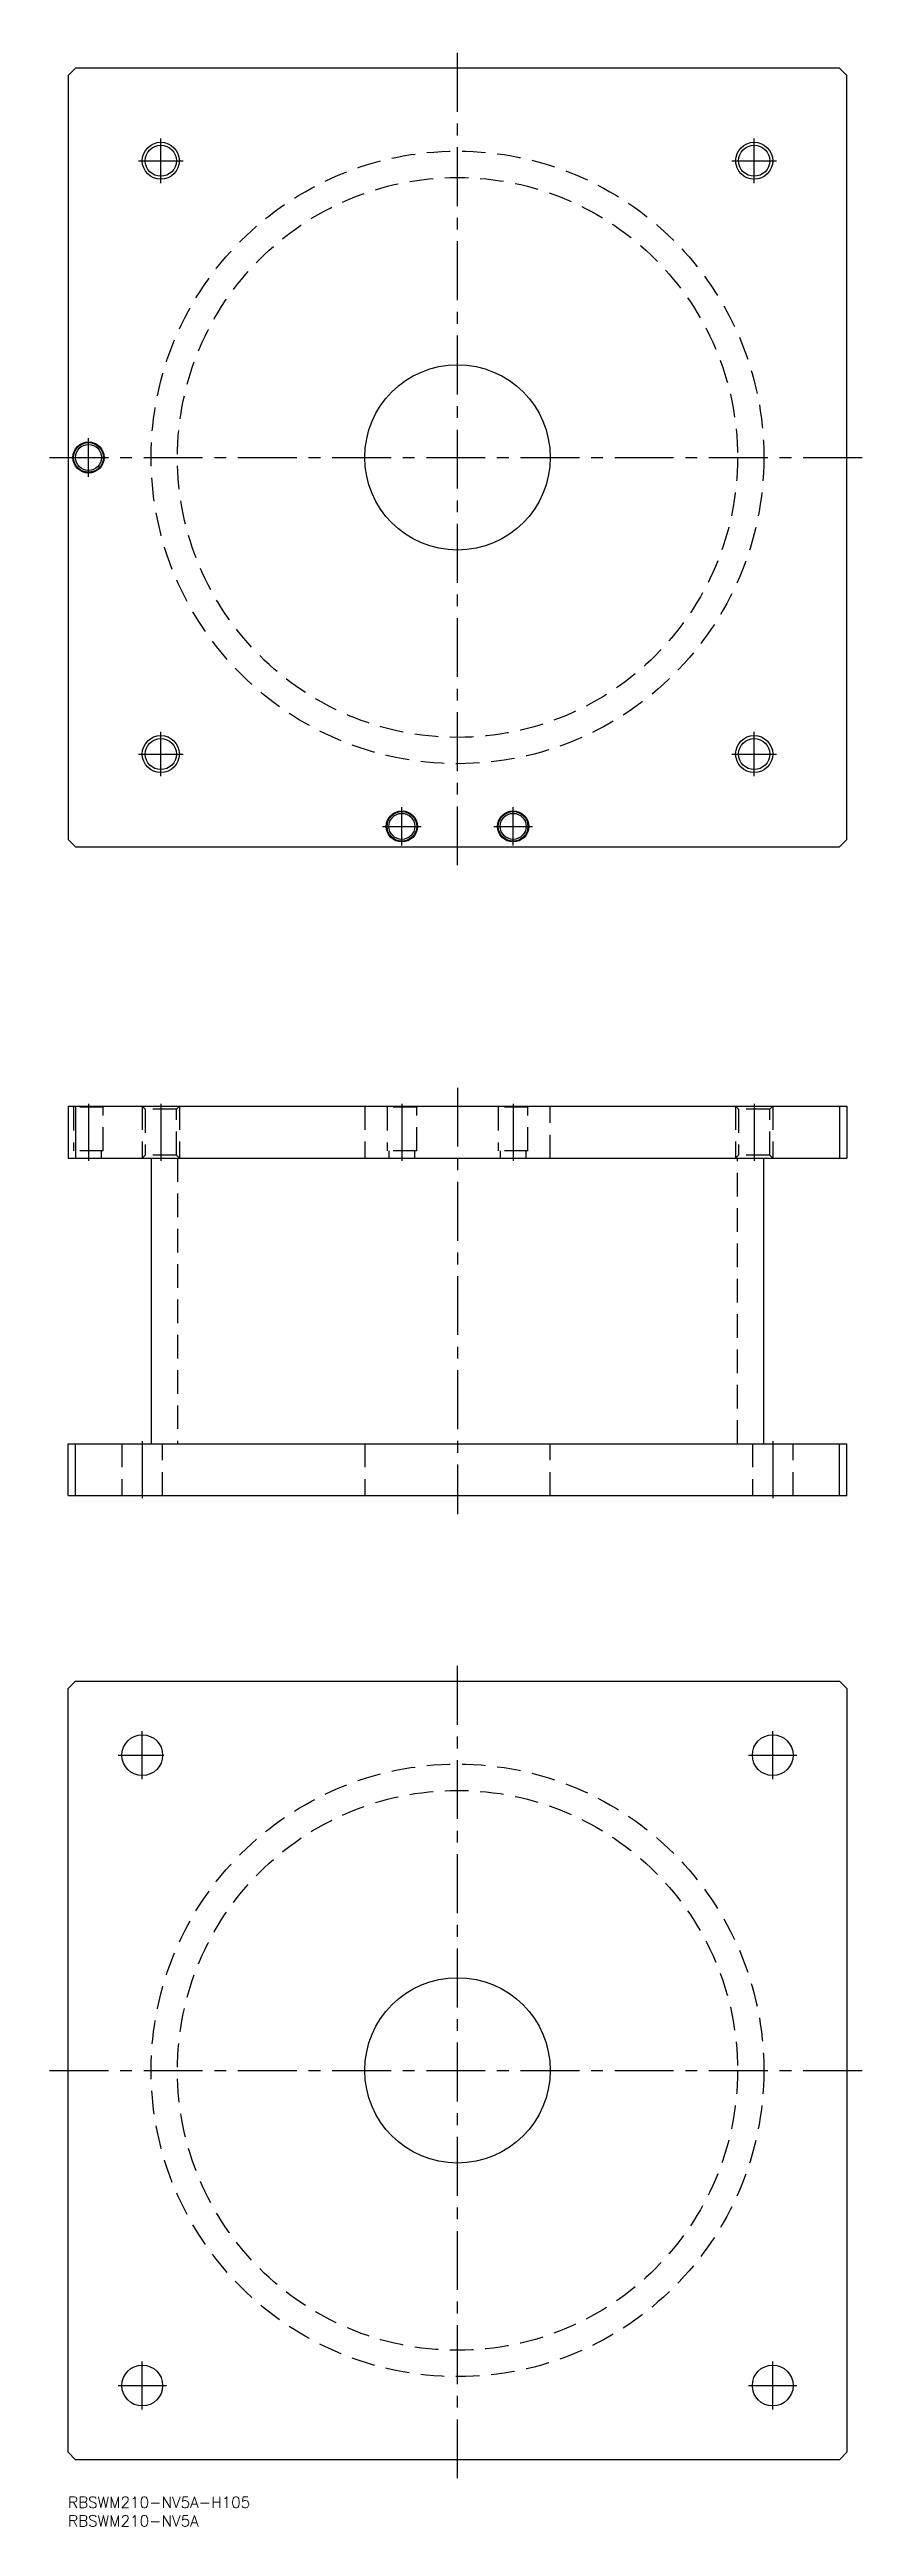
# Model space of a CAD drawing. Extents: x -5 to 215, y -8 to 660.
import ezdxf

# ---------------------------------------------------------------- set-up
doc = ezdxf.new("R2010")
doc.units = 0
doc.header["$LTSCALE"] = 0.5
doc.linetypes.add('CENTER', pattern=[50.8, 31.75, -6.35, 6.35, -6.35])
doc.linetypes.add('DASHED', pattern=[19.05, 12.7, -6.35])
for name, color, linetype in [('MSM_CENTER', 1, 'CENTER'), ('MSM_CONTINUOUS', 7, 'CONTINUOUS'), ('MSM_DASHED', 4, 'DASHED'), ('MSM_NARROW', 5, 'CONTINUOUS'), ('MSM_PART_NUMBER', 7, 'CONTINUOUS')]:
    doc.layers.add(name, color=color, linetype=linetype)
doc.styles.get("Standard").update_dxf_attribs({"font": 'txt.shx', "height": 3, "bigfont": 'bigfont.shx'})

msp = doc.modelspace()

# ---------------------------------------------------------------- linework, layer by layer
at = {"layer": 'MSM_CENTER'}
for p, q in [((105, 440), (105, 660)), ((25, 624), (25, 636)), ((185, 624), (185, 636)), ((19, 630), (31, 630)), ((179, 630), (191, 630)), ((5.5, 544.8), (5.5, 555.2)), ((-5, 550), (215, 550)), ((25, 464), (25, 476)), ((185, 464), (185, 476)), ((19, 470), (31, 470)), ((179, 470), (191, 470)), ((90, 445.3), (90, 455.7)), ((120, 445.3), (120, 455.7)), ((84.8, 450.5), (95.2, 450.5)), ((114.8, 450.5), (125.2, 450.5)), ((5.5, 375.7), (5.5, 360.3)), ((25, 375.7), (25, 360.3)), ((90, 375.7), (90, 360.3)), ((105, 380), (105, 265)), ((120, 375.7), (120, 360.3)), ((185, 375.7), (185, 360.3)), ((20, 284.7), (20, 269.3)), ((190, 284.7), (190, 269.3)), ((105, 5), (105, 225)), ((20, 193.5), (20, 206.5)), ((190, 193.5), (190, 206.5)), ((13.5, 200), (25.775, 200)), ((183.5, 200), (196.5, 200)), ((-5, 115), (215, 115)), ((20, 23.5), (20, 36.5)), ((190, 23.5), (190, 36.5)), ((13.5, 30), (26.5, 30)), ((183.5, 30), (196.5, 30))]:
    msp.add_line(p, q, dxfattribs=at)
at = {"layer": 'MSM_CONTINUOUS'}
for p, q in [((2, 655), (0, 653)), ((208, 655), (2, 655)), ((210, 653), (208, 655)), ((0, 653), (0, 447)), ((210, 447), (210, 653)), ((0, 447), (2, 445)), ((2, 445), (208, 445)), ((208, 445), (210, 447)), ((0, 375), (210, 375)), ((0, 375), (0, 361)), ((2, 375), (2, 361)), ((208, 375), (208, 361)), ((210, 375), (210, 361)), ((0, 361), (210, 361)), ((22.4, 361), (22.4, 284)), ((187.6, 284), (187.6, 361)), ((0, 270), (0, 284)), ((0, 284), (210, 284)), ((2, 270), (2, 284)), ((208, 270), (208, 284)), ((210, 270), (210, 284)), ((0, 270), (210, 270)), ((0, 218), (2, 220)), ((0, 12), (0, 218)), ((2, 220), (208, 220)), ((208, 220), (210, 218)), ((210, 218), (210, 12)), ((2, 10), (0, 12)), ((208, 10), (2, 10)), ((210, 12), (208, 10))]:
    msp.add_line(p, q, dxfattribs=at)
for centre, radius in [((25, 630), 4.188), ((185, 630), 4.188), ((105, 550), 25), ((5.5, 550), 4.2), ((5.5, 550), 4), ((5.5, 550), 3.5), ((25, 470), 4.188), ((185, 470), 4.188), ((90, 450.5), 4.2), ((90, 450.5), 4), ((120, 450.5), 4.2), ((120, 450.5), 4), ((90, 450.5), 3.5), ((120, 450.5), 3.5), ((20, 200), 5.5), ((190, 200), 5.5), ((105, 115), 25), ((20, 30), 5.5), ((190, 30), 5.5)]:
    msp.add_circle(centre, radius, dxfattribs=at)
at = {"layer": 'MSM_DASHED'}
for p, q in [((1.3, 375), (1.5, 374.8)), ((1.5, 374.8), (1.5, 363)), ((9.5, 374.8), (1.5, 374.8)), ((9.5, 374.8), (9.7, 375)), ((9.5, 363), (9.5, 374.8)), ((20, 375), (20.812, 374.188)), ((20, 375), (20, 361)), ((20.812, 374.188), (20.812, 361.812)), ((29.188, 374.188), (20.812, 374.188)), ((29.188, 374.188), (30, 375)), ((29.188, 361.812), (29.188, 374.188)), ((30, 375), (30, 361)), ((80, 375), (80, 361)), ((85.8, 375), (86, 374.8)), ((86, 374.8), (86, 363)), ((94, 374.8), (86, 374.8)), ((94, 374.8), (94.2, 375)), ((94, 363), (94, 374.8)), ((115.8, 375), (116, 374.8)), ((116, 374.8), (116, 363)), ((124, 374.8), (116, 374.8)), ((124, 374.8), (124.2, 375)), ((124, 363), (124, 374.8)), ((130, 361), (130, 375)), ((180, 375), (180.812, 374.188)), ((180, 375), (180, 361)), ((180.812, 374.188), (180.812, 361.812)), ((189.188, 374.188), (180.812, 374.188)), ((189.188, 374.188), (190, 375)), ((189.188, 361.812), (189.188, 374.188)), ((190, 375), (190, 361)), ((9.5, 363), (1.5, 363)), ((9, 361), (9, 363)), ((20.812, 361.812), (20, 361)), ((29.188, 361.812), (20.812, 361.812)), ((30, 361), (29.188, 361.812)), ((29.5, 361), (29.5, 284)), ((94, 363), (86, 363)), ((86.5, 363), (86.5, 361)), ((93.5, 361), (93.5, 363)), ((124, 363), (116, 363)), ((116.5, 363), (116.5, 361)), ((123.5, 361), (123.5, 363)), ((180.812, 361.812), (180, 361)), ((180.5, 284), (180.5, 361)), ((189.188, 361.812), (180.812, 361.812)), ((190, 361), (189.188, 361.812)), ((14.5, 284), (14.5, 270)), ((25.5, 270), (25.5, 284)), ((80, 284), (80, 270)), ((130, 270), (130, 284)), ((184.5, 284), (184.5, 270)), ((195.5, 270), (195.5, 284))]:
    msp.add_line(p, q, dxfattribs=at)
for centre, radius in [((105, 550), 82.6), ((105, 550), 75.5), ((105, 115), 82.6), ((105, 115), 75.5)]:
    msp.add_circle(centre, radius, dxfattribs=at)
at = {"layer": 'MSM_NARROW'}
for centre in [(25, 630), (185, 630), (25, 470), (185, 470)]:
    msp.add_circle(centre, 5, dxfattribs=at)

# ---------------------------------------------------------------- texts
at = {"layer": 'MSM_PART_NUMBER'}
for s, p in [('RBSWM210-NV5A-H105', (0, -3)), ('RBSWM210-NV5A', (0, -8))]:
    msp.add_text(s, height=3, dxfattribs=at).set_placement(p)

doc.saveas('drawing.dxf')
